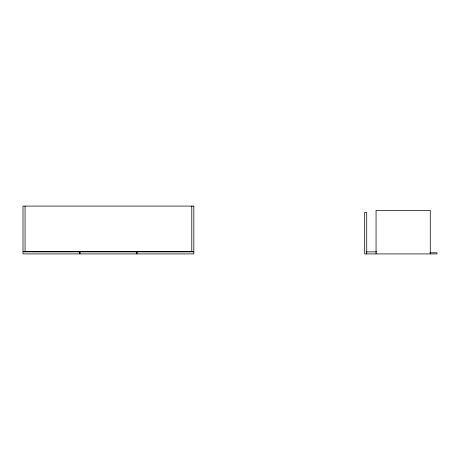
<?xml version="1.0" encoding="UTF-8"?>
<svg xmlns="http://www.w3.org/2000/svg" width="460" height="460" viewBox="0 0 460 460"><rect width="100%" height="100%" fill="white"/><g stroke="black" fill="none" stroke-linecap="round" stroke-linejoin="round"><path stroke-width="0.69" d="M366.091 251.867L376.74 251.867M429.864 252.776L437 252.776L437 253.914L364.671 253.914L364.671 212.462L366.723 212.462L366.723 253.914M430.272 253.914L430.272 210.41L376.061 210.41L376.061 253.914M191.785 206.086L191.785 251.637M25.053 206.086L25.053 251.637M193.838 206.086L23 206.086L23 251.637L193.838 251.637L193.838 206.086M79.793 251.867L23 251.867L23 253.914L79.793 253.914L79.793 251.867M136.815 251.867L80.023 251.867L80.023 253.914L136.815 253.914L136.815 251.867M193.838 251.867L137.04 251.867L137.04 253.914L193.838 253.914L193.838 251.867"/></g></svg>
